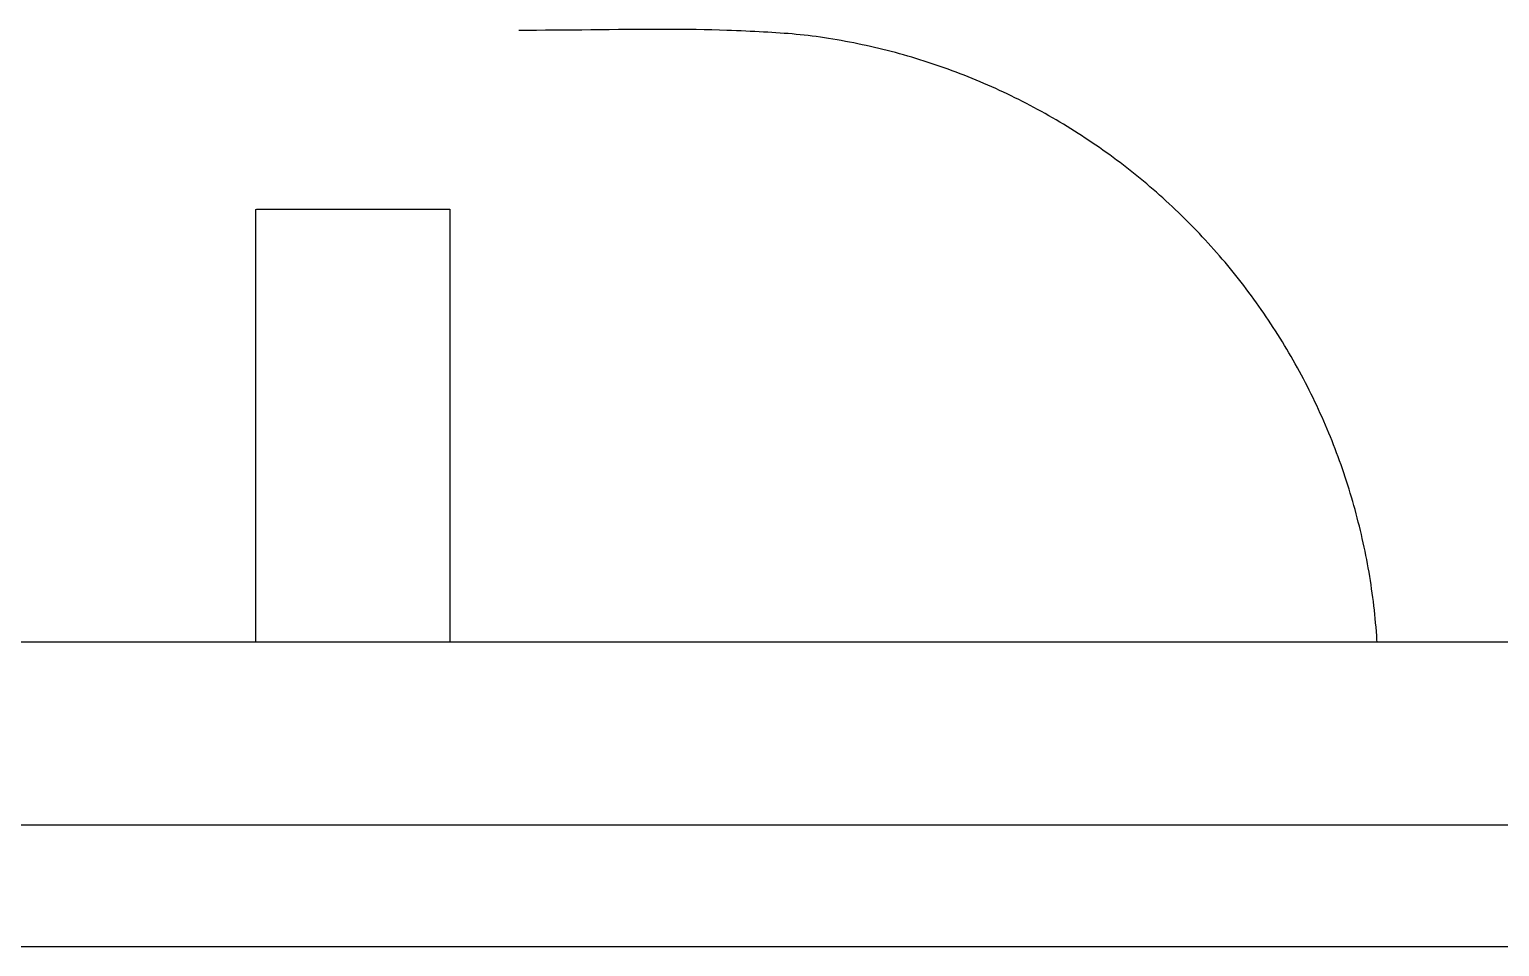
# Model space of a CAD drawing. Header units: millimetres. Extents: x -253 to 256, y -315 to 312.
# Drawn here: x -10.4 to 50.6, y 36.9 to 74.9 of the extents above; entities that cross this region are included whole.
import ezdxf

# ---------------------------------------------------------------- set-up
doc = ezdxf.new("R2010")
doc.units = ezdxf.units.MM
doc.layers.add('SKETCH', color=5, linetype='Continuous')
doc.layers.add('VISIBLE', color=7, linetype='Continuous')

msp = doc.modelspace()

# ---------------------------------------------------------------- linework, layer by layer
at = {"layer": 'SKETCH', "flags": 128}
msp.add_lwpolyline([(45.51, 49.532), (45.506, 49.611), (45.493, 49.788), (45.48, 49.965), (45.466, 50.142), (45.45, 50.318), (45.434, 50.495), (45.416, 50.671), (45.397, 50.847), (45.377, 51.023), (45.355, 51.199), (45.333, 51.375), (45.31, 51.55), (45.285, 51.725), (45.259, 51.899), (45.232, 52.074), (45.204, 52.248), (45.175, 52.422), (45.144, 52.596), (45.112, 52.77), (45.079, 52.944), (45.045, 53.117), (45.01, 53.291), (44.974, 53.464), (44.937, 53.637), (44.898, 53.811), (44.858, 53.983), (44.817, 54.156), (44.776, 54.328), (44.732, 54.5), (44.688, 54.672), (44.643, 54.843), (44.597, 55.014), (44.549, 55.185), (44.501, 55.355), (44.451, 55.525), (44.4, 55.694), (44.348, 55.863), (44.295, 56.031), (44.241, 56.199), (44.186, 56.367), (44.13, 56.534), (44.073, 56.701), (44.014, 56.868), (43.955, 57.035), (43.894, 57.201), (43.832, 57.367), (43.769, 57.533), (43.705, 57.698), (43.64, 57.863), (43.573, 58.027), (43.506, 58.191), (43.437, 58.355), (43.368, 58.518), (43.297, 58.681), (43.226, 58.843), (43.153, 59.005), (43.08, 59.166), (43.005, 59.326), (42.929, 59.486), (42.853, 59.646), (42.775, 59.804), (42.697, 59.962), (42.617, 60.12), (42.536, 60.277), (42.455, 60.433), (42.372, 60.589), (42.288, 60.745), (42.203, 60.9), (42.117, 61.055), (42.03, 61.209), (41.942, 61.363), (41.853, 61.516), (41.763, 61.669), (41.671, 61.821), (41.579, 61.972), (41.486, 62.123), (41.392, 62.274), (41.297, 62.423), (41.201, 62.572), (41.104, 62.721), (41.006, 62.868), (40.907, 63.015), (40.808, 63.161), (40.707, 63.307), (40.606, 63.451), (40.503, 63.595), (40.4, 63.738), (40.296, 63.881), (40.191, 64.022), (40.085, 64.164), (39.978, 64.304), (39.869, 64.444), (39.76, 64.583), (39.65, 64.722), (39.539, 64.86), (39.427, 64.998), (39.314, 65.134), (39.2, 65.27), (39.085, 65.405), (38.97, 65.54), (38.853, 65.673), (38.736, 65.806), (38.618, 65.938), (38.499, 66.07), (38.379, 66.2), (38.259, 66.33), (38.137, 66.459), (38.015, 66.586), (37.892, 66.713), (37.769, 66.839), (37.644, 66.964), (37.519, 67.089), (37.393, 67.212), (37.266, 67.335), (37.139, 67.457), (37.01, 67.579), (36.88, 67.699), (36.75, 67.819), (36.618, 67.938), (36.486, 68.056), (36.353, 68.173), (36.22, 68.29), (36.085, 68.405), (35.95, 68.52), (35.814, 68.634), (35.678, 68.747), (35.54, 68.859), (35.402, 68.97), (35.263, 69.08), (35.124, 69.189), (34.984, 69.298), (34.844, 69.405), (34.702, 69.511), (34.561, 69.616), (34.418, 69.72), (34.275, 69.823), (34.131, 69.926), (33.987, 70.027), (33.841, 70.128), (33.695, 70.227), (33.548, 70.326), (33.401, 70.424), (33.252, 70.521), (33.103, 70.617), (32.954, 70.712), (32.803, 70.806), (32.652, 70.899), (32.501, 70.991), (32.349, 71.083), (32.196, 71.173), (32.043, 71.262), (31.889, 71.35), (31.735, 71.437), (31.58, 71.523), (31.425, 71.608), (31.269, 71.692), (31.113, 71.775), (30.957, 71.856), (30.8, 71.937), (30.642, 72.017), (30.484, 72.095), (30.326, 72.173), (30.166, 72.249), (30.006, 72.325), (29.846, 72.4), (29.685, 72.473), (29.523, 72.546), (29.361, 72.617), (29.198, 72.688), (29.035, 72.757), (28.871, 72.826), (28.707, 72.893), (28.543, 72.96), (28.378, 73.025), (28.213, 73.089), (28.047, 73.152), (27.881, 73.214), (27.715, 73.275), (27.548, 73.334), (27.381, 73.393), (27.214, 73.45), (27.047, 73.506), (26.879, 73.561), (26.711, 73.615), (26.543, 73.668), (26.374, 73.72), (26.205, 73.771), (26.035, 73.821), (25.865, 73.869), (25.694, 73.917), (25.523, 73.963), (25.352, 74.008), (25.18, 74.052), (25.008, 74.096), (24.836, 74.137), (24.663, 74.178), (24.491, 74.218), (24.317, 74.257), (24.144, 74.294), (23.971, 74.33), (23.797, 74.365), (23.624, 74.399), (23.45, 74.432), (23.276, 74.464), (23.102, 74.495), (22.928, 74.524), (22.754, 74.552), (22.581, 74.579), (22.41, 74.604), (22.24, 74.627), (22.072, 74.649), (21.905, 74.669), (21.739, 74.688), (21.573, 74.706), (21.407, 74.722), (21.241, 74.737), (21.074, 74.751), (20.907, 74.764), (20.739, 74.777), (20.569, 74.788), (20.397, 74.799), (20.224, 74.809), (20.048, 74.819), (19.87, 74.828), (19.689, 74.836), (19.504, 74.845), (19.316, 74.853), (19.124, 74.861), (18.928, 74.869), (18.728, 74.877), (18.523, 74.885), (18.222, 74.896), (17.911, 74.904), (17.591, 74.912), (17.263, 74.917), (16.926, 74.921), (16.583, 74.924), (16.232, 74.926), (15.876, 74.926), (15.514, 74.926), (15.148, 74.924), (14.778, 74.922), (14.404, 74.92), (14.028, 74.917), (13.65, 74.913), (13.271, 74.909), (12.891, 74.905), (12.511, 74.902), (12.131, 74.898), (11.753, 74.894), (11.377, 74.891), (11.003, 74.889), (10.633, 74.887), (10.267, 74.885), (9.905, 74.885)], dxfattribs=at)
at = {"layer": 'VISIBLE'}
for p, q in [((-1.007, 67.466), (-0.976, 67.468)), ((-1.007, 49.532), (-1.007, 67.466)), ((-0.976, 67.468), (-0.889, 67.469)), ((-0.889, 67.469), (-0.743, 67.471)), ((-0.743, 67.471), (-0.536, 67.473)), ((-0.536, 67.473), (-0.273, 67.474)), ((-0.273, 67.474), (0.041, 67.475)), ((0.041, 67.475), (0.399, 67.477)), ((0.399, 67.477), (0.79, 67.478)), ((0.79, 67.478), (1.205, 67.478)), ((1.205, 67.478), (1.633, 67.479)), ((1.633, 67.479), (2.063, 67.479)), ((2.063, 67.479), (2.488, 67.48)), ((2.488, 67.48), (2.899, 67.48)), ((2.899, 67.48), (3.292, 67.48)), ((3.292, 67.48), (3.661, 67.48)), ((3.661, 67.48), (4.006, 67.479)), ((4.006, 67.479), (4.324, 67.479)), ((4.324, 67.479), (4.616, 67.479)), ((4.616, 67.479), (4.882, 67.478)), ((4.882, 67.478), (5.122, 67.478)), ((5.122, 67.478), (5.339, 67.477)), ((5.339, 67.477), (5.547, 67.477)), ((5.547, 67.477), (5.756, 67.476)), ((5.756, 67.476), (5.965, 67.475)), ((5.965, 67.475), (6.169, 67.475)), ((6.169, 67.475), (6.365, 67.474)), ((6.365, 67.474), (6.548, 67.473)), ((6.548, 67.473), (6.713, 67.472)), ((6.713, 67.472), (6.852, 67.47)), ((6.852, 67.47), (6.959, 67.469)), ((6.959, 67.469), (7.027, 67.468)), ((7.027, 67.468), (7.049, 67.466)), ((7.049, 49.532), (7.049, 67.466)), ((-232.499, 49.532), (232.499, 49.532)), ((-232.499, 41.951), (232.499, 41.951)), ((-232.429, 41.938), (232.429, 41.938)), ((-232.499, 36.897), (232.499, 36.897))]:
    msp.add_line(p, q, dxfattribs=at)

doc.saveas('drawing.dxf')
